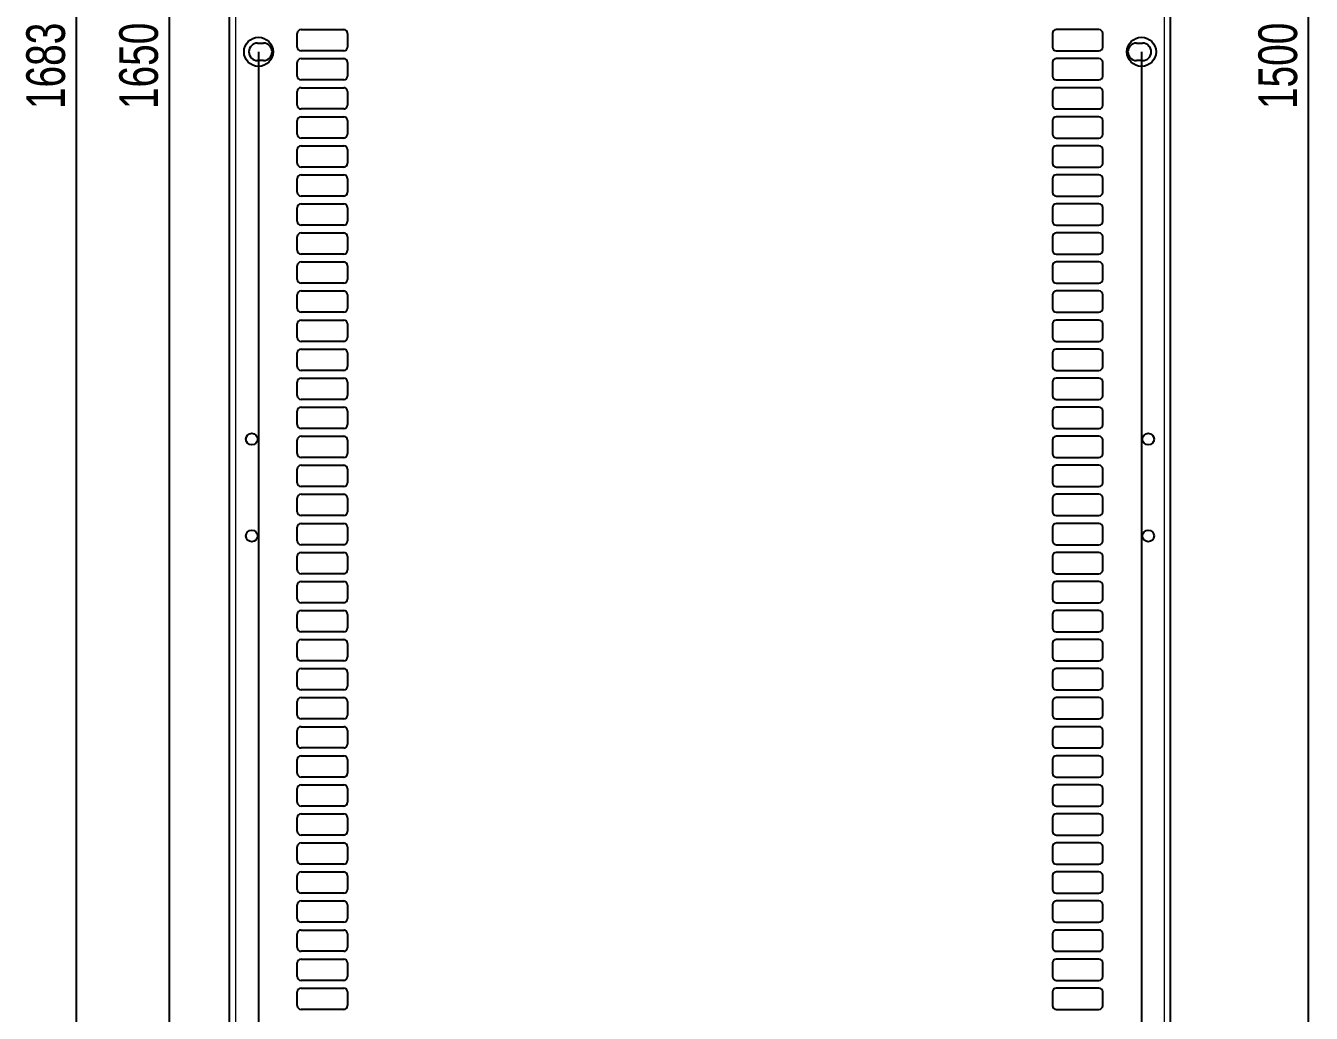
# Model space of a CAD drawing. Header units: millimetres. Extents: x -592 to 811, y -14 to 1990.
# Drawn here: x -592 to 72, y 496 to 1006 of the extents above; entities that cross this region are included whole.
import ezdxf

# ---------------------------------------------------------------- set-up
doc = ezdxf.new("R2010")
doc.units = ezdxf.units.MM
doc.layers.add('FORMAT', color=7, linetype='Continuous')
doc.styles.add('SLDTEXTSTYLE0', font='TXT', dxfattribs={"width": 0.75})
doc.dimstyles.new('SLDDIMSTYLE0', dxfattribs={"dimtxt": 20, "dimasz": 10, "dimexe": 0, "dimexo": 0.0625, "dimgap": 5, "dimtad": 2, "dimdec": 1, "dimrnd": 1e-09, "dimzin": 12, "dimdsep": 46, "dimtxsty": 'SLDTEXTSTYLE0', "dimsah": 1, "dimcen": 0.09, "dimadec": 0, "dimazin": 3, "dimtfac": 1, "dimtofl": 0, "dimtmove": 0, "dimatfit": 3, "dimfxl": 0, "dimfrac": 2, "dimtolj": 1, "dimtzin": 12, "dimarcsym": 0})

# ---------------------------------------------------------------- blocks, each defined once
blk = doc.blocks.new('_D')
at = {"layer": 'FORMAT'}
for p, q in [((-457.93, 1833.85), (-566.57, 1833.85)), ((-565.57, 1833.85), (-565.57, 150.83)), ((-457.93, 150.83), (-566.57, 150.83))]:
    blk.add_line(p, q, dxfattribs=at)
for points in [[(-565.57, 1833.85), (-567.11, 1823.85), (-564.04, 1823.85)], [(-565.57, 150.83), (-564.04, 160.83), (-567.11, 160.83)]]:
    blk.add_solid(points, dxfattribs=at)
at = {"layer": 'FORMAT', "insert": (-591.36, 962.78), "char_height": 20, "attachment_point": 1, "rotation": 90, "style": 'SLDTEXTSTYLE0'}
blk.add_mtext('1683', dxfattribs=at)
blk = doc.blocks.new('_D_2')
at = {"layer": 'FORMAT'}
for p, q in [((-11.91, 1742.34), (71.73, 1742.34)), ((70.73, 1742.34), (70.73, 242.34)), ((-11.91, 242.34), (71.73, 242.34))]:
    blk.add_line(p, q, dxfattribs=at)
for points in [[(70.73, 1742.34), (69.19, 1732.34), (72.26, 1732.34)], [(70.73, 242.34), (72.26, 252.34), (69.19, 252.34)]]:
    blk.add_solid(points, dxfattribs=at)
at = {"layer": 'FORMAT', "insert": (44.94, 962.78), "char_height": 20, "attachment_point": 1, "rotation": 90, "style": 'SLDTEXTSTYLE0'}
blk.add_mtext('1500', dxfattribs=at)
blk = doc.blocks.new('_D_4')
at = {"layer": 'FORMAT'}
for p, q in [((-471.42, 992.33), (-471.42, 92.84)), ((-15.42, 992.33), (-15.42, 92.84)), ((-471.42, 93.84), (-15.42, 93.84))]:
    blk.add_line(p, q, dxfattribs=at)
for points in [[(-471.42, 93.84), (-461.42, 92.3), (-461.42, 95.38)], [(-15.42, 93.84), (-25.42, 95.38), (-25.42, 92.3)]]:
    blk.add_solid(points, dxfattribs=at)
at = {"layer": 'FORMAT', "insert": (-265.59, 119.62), "char_height": 20, "attachment_point": 1, "style": 'SLDTEXTSTYLE0'}
blk.add_mtext('456', dxfattribs=at)
blk = doc.blocks.new('_D_5')
at = {"layer": 'FORMAT'}
for p, q in [((-471.43, 1817.34), (-518.57, 1817.34)), ((-517.57, 1817.34), (-517.57, 167.34)), ((-471.43, 167.34), (-518.57, 167.34))]:
    blk.add_line(p, q, dxfattribs=at)
for points in [[(-517.57, 1817.34), (-519.11, 1807.34), (-516.04, 1807.34)], [(-517.57, 167.34), (-516.04, 177.34), (-519.11, 177.34)]]:
    blk.add_solid(points, dxfattribs=at)
at = {"layer": 'FORMAT', "insert": (-543.36, 962.78), "char_height": 20, "attachment_point": 1, "rotation": 90, "style": 'SLDTEXTSTYLE0'}
blk.add_mtext('1650', dxfattribs=at)

msp = doc.modelspace()

# ---------------------------------------------------------------- linework, layer by layer
at = {"color": 7, "linetype": 'Continuous', "lineweight": 25}
for p, q in [((-486.42, 150.84), (-486.42, 1833.84)), ((-0.42, 150.84), (-0.42, 1833.84)), ((-449.42, 1003.84), (-427.42, 1003.84)), ((-37.42, 1003.84), (-59.42, 1003.84)), ((-471.92, 996.84), (-468.92, 996.84)), ((-451.42, 994.84), (-451.42, 1001.84)), ((-425.42, 1001.84), (-425.42, 994.84)), ((-61.42, 1001.84), (-61.42, 994.84)), ((-35.42, 994.84), (-35.42, 1001.84)), ((-17.92, 996.84), (-14.92, 996.84)), ((-427.42, 992.84), (-449.42, 992.84)), ((-59.42, 992.84), (-37.42, 992.84)), ((-468.92, 987.84), (-471.92, 987.84)), ((-451.42, 979.84), (-451.42, 986.84)), ((-449.42, 988.84), (-427.42, 988.84)), ((-425.42, 986.84), (-425.42, 979.84)), ((-61.42, 986.84), (-61.42, 979.84)), ((-37.42, 988.84), (-59.42, 988.84)), ((-35.42, 979.84), (-35.42, 986.84)), ((-14.92, 987.84), (-17.92, 987.84)), ((-427.42, 977.84), (-449.42, 977.84)), ((-59.42, 977.84), (-37.42, 977.84)), ((-451.42, 964.84), (-451.42, 971.84)), ((-449.42, 973.84), (-427.42, 973.84)), ((-425.42, 971.84), (-425.42, 964.84)), ((-61.42, 971.84), (-61.42, 964.84)), ((-37.42, 973.84), (-59.42, 973.84)), ((-35.42, 964.84), (-35.42, 971.84)), ((-427.42, 962.84), (-449.42, 962.84)), ((-59.42, 962.84), (-37.42, 962.84)), ((-451.42, 949.84), (-451.42, 956.84)), ((-449.42, 958.84), (-427.42, 958.84)), ((-425.42, 956.84), (-425.42, 949.84)), ((-61.42, 956.84), (-61.42, 949.84)), ((-37.42, 958.84), (-59.42, 958.84)), ((-35.42, 949.84), (-35.42, 956.84)), ((-427.42, 947.84), (-449.42, 947.84)), ((-449.42, 943.84), (-427.42, 943.84)), ((-59.42, 947.84), (-37.42, 947.84)), ((-37.42, 943.84), (-59.42, 943.84)), ((-451.42, 934.84), (-451.42, 941.84)), ((-425.42, 941.84), (-425.42, 934.84)), ((-61.42, 941.84), (-61.42, 934.84)), ((-35.42, 934.84), (-35.42, 941.84)), ((-427.42, 932.84), (-449.42, 932.84)), ((-59.42, 932.84), (-37.42, 932.84)), ((-451.42, 919.84), (-451.42, 926.84)), ((-449.42, 928.84), (-427.42, 928.84)), ((-425.42, 926.84), (-425.42, 919.84)), ((-61.42, 926.84), (-61.42, 919.84)), ((-37.42, 928.84), (-59.42, 928.84)), ((-35.42, 919.84), (-35.42, 926.84)), ((-427.42, 917.84), (-449.42, 917.84)), ((-59.42, 917.84), (-37.42, 917.84)), ((-451.42, 904.84), (-451.42, 911.84)), ((-449.42, 913.84), (-427.42, 913.84)), ((-425.42, 911.84), (-425.42, 904.84)), ((-61.42, 911.84), (-61.42, 904.84)), ((-37.42, 913.84), (-59.42, 913.84)), ((-35.42, 904.84), (-35.42, 911.84)), ((-451.42, 889.84), (-451.42, 896.84)), ((-427.42, 902.84), (-449.42, 902.84)), ((-449.42, 898.84), (-427.42, 898.84)), ((-425.42, 896.84), (-425.42, 889.84)), ((-61.42, 896.84), (-61.42, 889.84)), ((-59.42, 902.84), (-37.42, 902.84)), ((-37.42, 898.84), (-59.42, 898.84)), ((-35.42, 889.84), (-35.42, 896.84)), ((-427.42, 887.84), (-449.42, 887.84)), ((-449.42, 883.84), (-427.42, 883.84)), ((-59.42, 887.84), (-37.42, 887.84)), ((-37.42, 883.84), (-59.42, 883.84)), ((-451.42, 874.84), (-451.42, 881.84)), ((-425.42, 881.84), (-425.42, 874.84)), ((-61.42, 881.84), (-61.42, 874.84)), ((-35.42, 874.84), (-35.42, 881.84)), ((-427.42, 872.84), (-449.42, 872.84)), ((-59.42, 872.84), (-37.42, 872.84)), ((-451.42, 859.84), (-451.42, 866.84)), ((-449.42, 868.84), (-427.42, 868.84)), ((-425.42, 866.84), (-425.42, 859.84)), ((-61.42, 866.84), (-61.42, 859.84)), ((-37.42, 868.84), (-59.42, 868.84)), ((-35.42, 859.84), (-35.42, 866.84)), ((-427.42, 857.84), (-449.42, 857.84)), ((-59.42, 857.84), (-37.42, 857.84)), ((-451.42, 844.84), (-451.42, 851.84)), ((-449.42, 853.84), (-427.42, 853.84)), ((-425.42, 851.84), (-425.42, 844.84)), ((-61.42, 851.84), (-61.42, 844.84)), ((-37.42, 853.84), (-59.42, 853.84)), ((-35.42, 844.84), (-35.42, 851.84)), ((-451.42, 829.84), (-451.42, 836.84)), ((-427.42, 842.84), (-449.42, 842.84)), ((-449.42, 838.84), (-427.42, 838.84)), ((-425.42, 836.84), (-425.42, 829.84)), ((-61.42, 836.84), (-61.42, 829.84)), ((-59.42, 842.84), (-37.42, 842.84)), ((-37.42, 838.84), (-59.42, 838.84)), ((-35.42, 829.84), (-35.42, 836.84)), ((-427.42, 827.84), (-449.42, 827.84)), ((-449.42, 823.84), (-427.42, 823.84)), ((-59.42, 827.84), (-37.42, 827.84)), ((-37.42, 823.84), (-59.42, 823.84)), ((-451.42, 814.84), (-451.42, 821.84)), ((-425.42, 821.84), (-425.42, 814.84)), ((-61.42, 821.84), (-61.42, 814.84)), ((-35.42, 814.84), (-35.42, 821.84)), ((-427.42, 812.84), (-449.42, 812.84)), ((-59.42, 812.84), (-37.42, 812.84)), ((-451.42, 799.84), (-451.42, 806.84)), ((-449.42, 808.84), (-427.42, 808.84)), ((-425.42, 806.84), (-425.42, 799.84)), ((-61.42, 806.84), (-61.42, 799.84)), ((-37.42, 808.84), (-59.42, 808.84)), ((-35.42, 799.84), (-35.42, 806.84)), ((-427.42, 797.84), (-449.42, 797.84)), ((-59.42, 797.84), (-37.42, 797.84)), ((-451.42, 784.84), (-451.42, 791.84)), ((-449.42, 793.84), (-427.42, 793.84)), ((-425.42, 791.84), (-425.42, 784.84)), ((-61.42, 791.84), (-61.42, 784.84)), ((-37.42, 793.84), (-59.42, 793.84)), ((-35.42, 784.84), (-35.42, 791.84)), ((-451.42, 769.84), (-451.42, 776.84)), ((-427.42, 782.84), (-449.42, 782.84)), ((-449.42, 778.84), (-427.42, 778.84)), ((-425.42, 776.84), (-425.42, 769.84)), ((-61.42, 776.84), (-61.42, 769.84)), ((-59.42, 782.84), (-37.42, 782.84)), ((-37.42, 778.84), (-59.42, 778.84)), ((-35.42, 769.84), (-35.42, 776.84)), ((-427.42, 767.84), (-449.42, 767.84)), ((-449.42, 763.84), (-427.42, 763.84)), ((-59.42, 767.84), (-37.42, 767.84)), ((-37.42, 763.84), (-59.42, 763.84)), ((-451.42, 754.84), (-451.42, 761.84)), ((-425.42, 761.84), (-425.42, 754.84)), ((-61.42, 761.84), (-61.42, 754.84)), ((-35.42, 754.84), (-35.42, 761.84)), ((-427.42, 752.84), (-449.42, 752.84)), ((-59.42, 752.84), (-37.42, 752.84)), ((-451.42, 739.84), (-451.42, 746.84)), ((-449.42, 748.84), (-427.42, 748.84)), ((-425.42, 746.84), (-425.42, 739.84)), ((-61.42, 746.84), (-61.42, 739.84)), ((-37.42, 748.84), (-59.42, 748.84)), ((-35.42, 739.84), (-35.42, 746.84)), ((-427.42, 737.84), (-449.42, 737.84)), ((-59.42, 737.84), (-37.42, 737.84)), ((-451.42, 724.84), (-451.42, 731.84)), ((-449.42, 733.84), (-427.42, 733.84)), ((-425.42, 731.84), (-425.42, 724.84)), ((-61.42, 731.84), (-61.42, 724.84)), ((-37.42, 733.84), (-59.42, 733.84)), ((-35.42, 724.84), (-35.42, 731.84)), ((-427.42, 722.84), (-449.42, 722.84)), ((-449.42, 718.84), (-427.42, 718.84)), ((-59.42, 722.84), (-37.42, 722.84)), ((-37.42, 718.84), (-59.42, 718.84)), ((-451.42, 709.84), (-451.42, 716.84)), ((-425.42, 716.84), (-425.42, 709.84)), ((-61.42, 716.84), (-61.42, 709.84)), ((-35.42, 709.84), (-35.42, 716.84)), ((-427.42, 707.84), (-449.42, 707.84)), ((-449.42, 703.84), (-427.42, 703.84)), ((-59.42, 707.84), (-37.42, 707.84)), ((-37.42, 703.84), (-59.42, 703.84)), ((-451.42, 694.84), (-451.42, 701.84)), ((-425.42, 701.84), (-425.42, 694.84)), ((-61.42, 701.84), (-61.42, 694.84)), ((-35.42, 694.84), (-35.42, 701.84)), ((-427.42, 692.84), (-449.42, 692.84)), ((-59.42, 692.84), (-37.42, 692.84)), ((-451.42, 679.84), (-451.42, 686.84)), ((-449.42, 688.84), (-427.42, 688.84)), ((-425.42, 686.84), (-425.42, 679.84)), ((-61.42, 686.84), (-61.42, 679.84)), ((-37.42, 688.84), (-59.42, 688.84)), ((-35.42, 679.84), (-35.42, 686.84)), ((-427.42, 677.84), (-449.42, 677.84)), ((-59.42, 677.84), (-37.42, 677.84)), ((-451.42, 664.84), (-451.42, 671.84)), ((-449.42, 673.84), (-427.42, 673.84)), ((-425.42, 671.84), (-425.42, 664.84)), ((-61.42, 671.84), (-61.42, 664.84)), ((-37.42, 673.84), (-59.42, 673.84)), ((-35.42, 664.84), (-35.42, 671.84)), ((-427.42, 662.84), (-449.42, 662.84)), ((-449.42, 658.84), (-427.42, 658.84)), ((-59.42, 662.84), (-37.42, 662.84)), ((-37.42, 658.84), (-59.42, 658.84)), ((-451.42, 649.84), (-451.42, 656.84)), ((-425.42, 656.84), (-425.42, 649.84)), ((-61.42, 656.84), (-61.42, 649.84)), ((-35.42, 649.84), (-35.42, 656.84)), ((-427.42, 647.84), (-449.42, 647.84)), ((-59.42, 647.84), (-37.42, 647.84)), ((-451.42, 634.84), (-451.42, 641.84)), ((-449.42, 643.84), (-427.42, 643.84)), ((-425.42, 641.84), (-425.42, 634.84)), ((-61.42, 641.84), (-61.42, 634.84)), ((-37.42, 643.84), (-59.42, 643.84)), ((-35.42, 634.84), (-35.42, 641.84)), ((-427.42, 632.84), (-449.42, 632.84)), ((-59.42, 632.84), (-37.42, 632.84)), ((-451.42, 619.84), (-451.42, 626.84)), ((-449.42, 628.84), (-427.42, 628.84)), ((-425.42, 626.84), (-425.42, 619.84)), ((-61.42, 626.84), (-61.42, 619.84)), ((-37.42, 628.84), (-59.42, 628.84)), ((-35.42, 619.84), (-35.42, 626.84)), ((-427.42, 617.84), (-449.42, 617.84)), ((-59.42, 617.84), (-37.42, 617.84)), ((-451.42, 604.84), (-451.42, 611.84)), ((-449.42, 613.84), (-427.42, 613.84)), ((-425.42, 611.84), (-425.42, 604.84)), ((-61.42, 611.84), (-61.42, 604.84)), ((-37.42, 613.84), (-59.42, 613.84)), ((-35.42, 604.84), (-35.42, 611.84)), ((-427.42, 602.84), (-449.42, 602.84)), ((-449.42, 598.84), (-427.42, 598.84)), ((-59.42, 602.84), (-37.42, 602.84)), ((-37.42, 598.84), (-59.42, 598.84)), ((-451.42, 589.84), (-451.42, 596.84)), ((-425.42, 596.84), (-425.42, 589.84)), ((-61.42, 596.84), (-61.42, 589.84)), ((-35.42, 589.84), (-35.42, 596.84)), ((-427.42, 587.84), (-449.42, 587.84)), ((-59.42, 587.84), (-37.42, 587.84)), ((-451.42, 574.84), (-451.42, 581.84)), ((-449.42, 583.84), (-427.42, 583.84)), ((-425.42, 581.84), (-425.42, 574.84)), ((-61.42, 581.84), (-61.42, 574.84)), ((-37.42, 583.84), (-59.42, 583.84)), ((-35.42, 574.84), (-35.42, 581.84)), ((-427.42, 572.84), (-449.42, 572.84)), ((-59.42, 572.84), (-37.42, 572.84)), ((-451.42, 559.84), (-451.42, 566.84)), ((-449.42, 568.84), (-427.42, 568.84)), ((-425.42, 566.84), (-425.42, 559.84)), ((-61.42, 566.84), (-61.42, 559.84)), ((-37.42, 568.84), (-59.42, 568.84)), ((-35.42, 559.84), (-35.42, 566.84)), ((-427.42, 557.84), (-449.42, 557.84)), ((-59.42, 557.84), (-37.42, 557.84)), ((-451.42, 544.84), (-451.42, 551.84)), ((-449.42, 553.84), (-427.42, 553.84)), ((-425.42, 551.84), (-425.42, 544.84)), ((-61.42, 551.84), (-61.42, 544.84)), ((-37.42, 553.84), (-59.42, 553.84)), ((-35.42, 544.84), (-35.42, 551.84)), ((-427.42, 542.84), (-449.42, 542.84)), ((-449.42, 538.84), (-427.42, 538.84)), ((-59.42, 542.84), (-37.42, 542.84)), ((-37.42, 538.84), (-59.42, 538.84)), ((-451.42, 529.84), (-451.42, 536.84)), ((-425.42, 536.84), (-425.42, 529.84)), ((-61.42, 536.84), (-61.42, 529.84)), ((-35.42, 529.84), (-35.42, 536.84)), ((-427.42, 527.84), (-449.42, 527.84)), ((-59.42, 527.84), (-37.42, 527.84)), ((-451.42, 514.84), (-451.42, 521.84)), ((-449.42, 523.84), (-427.42, 523.84)), ((-425.42, 521.84), (-425.42, 514.84)), ((-61.42, 521.84), (-61.42, 514.84)), ((-37.42, 523.84), (-59.42, 523.84)), ((-35.42, 514.84), (-35.42, 521.84)), ((-427.42, 512.84), (-449.42, 512.84)), ((-59.42, 512.84), (-37.42, 512.84)), ((-451.42, 499.84), (-451.42, 506.84)), ((-449.42, 508.84), (-427.42, 508.84)), ((-425.42, 506.84), (-425.42, 499.84)), ((-61.42, 506.84), (-61.42, 499.84)), ((-37.42, 508.84), (-59.42, 508.84)), ((-35.42, 499.84), (-35.42, 506.84)), ((-427.42, 497.84), (-449.42, 497.84)), ((-59.42, 497.84), (-37.42, 497.84))]:
    msp.add_line(p, q, dxfattribs=at)
at = {"color": 8, "linetype": 'Continuous', "lineweight": 18}
for p, q in [((-483.32, 1833.84), (-483.32, 150.84)), ((-3.52, 150.84), (-3.52, 1833.84))]:
    msp.add_line(p, q, dxfattribs=at)
at = {"color": 7, "linetype": 'Continuous', "lineweight": 25}
for centre, radius in [((-471.42, 992.34), 7.5), ((-15.42, 992.34), 7.5), ((-474.92, 792.34), 3), ((-11.92, 792.34), 3), ((-474.92, 742.34), 3), ((-11.92, 742.34), 3)]:
    msp.add_circle(centre, radius, dxfattribs=at)
for centre, radius, start, end in [((-449.42, 1001.84), 2, 90, 180), ((-427.42, 1001.84), 2, 0, 90), ((-59.42, 1001.84), 2, 90, 180), ((-37.42, 1001.84), 2, 0, 90), ((-471.92, 992.34), 4.5, 90, 270), ((-468.92, 992.34), 4.5, 270, 90), ((-17.92, 992.34), 4.5, 90, 270), ((-14.92, 992.34), 4.5, 270, 90), ((-449.42, 994.84), 2, 180, 270), ((-427.42, 994.84), 2, 270, 0), ((-59.42, 994.84), 2, 180, 270), ((-37.42, 994.84), 2, 270, 0), ((-449.42, 986.84), 2, 90, 180), ((-427.42, 986.84), 2, 0, 90), ((-59.42, 986.84), 2, 90, 180), ((-37.42, 986.84), 2, 0, 90), ((-449.42, 979.84), 2, 180, 270), ((-427.42, 979.84), 2, 270, 0), ((-59.42, 979.84), 2, 180, 270), ((-37.42, 979.84), 2, 270, 0), ((-449.42, 971.84), 2, 90, 180), ((-427.42, 971.84), 2, 0, 90), ((-59.42, 971.84), 2, 90, 180), ((-37.42, 971.84), 2, 0, 90), ((-449.42, 964.84), 2, 180, 270), ((-427.42, 964.84), 2, 270, 0), ((-59.42, 964.84), 2, 180, 270), ((-37.42, 964.84), 2, 270, 0), ((-449.42, 956.84), 2, 90, 180), ((-427.42, 956.84), 2, 0, 90), ((-59.42, 956.84), 2, 90, 180), ((-37.42, 956.84), 2, 0, 90), ((-449.42, 949.84), 2, 180, 270), ((-427.42, 949.84), 2, 270, 0), ((-59.42, 949.84), 2, 180, 270), ((-37.42, 949.84), 2, 270, 0), ((-449.42, 941.84), 2, 90, 180), ((-427.42, 941.84), 2, 0, 90), ((-59.42, 941.84), 2, 90, 180), ((-37.42, 941.84), 2, 0, 90), ((-449.42, 934.84), 2, 180, 270), ((-427.42, 934.84), 2, 270, 0), ((-59.42, 934.84), 2, 180, 270), ((-37.42, 934.84), 2, 270, 0), ((-449.42, 926.84), 2, 90, 180), ((-427.42, 926.84), 2, 0, 90), ((-59.42, 926.84), 2, 90, 180), ((-37.42, 926.84), 2, 0, 90), ((-449.42, 919.84), 2, 180, 270), ((-427.42, 919.84), 2, 270, 0), ((-59.42, 919.84), 2, 180, 270), ((-37.42, 919.84), 2, 270, 0), ((-449.42, 911.84), 2, 90, 180), ((-427.42, 911.84), 2, 0, 90), ((-59.42, 911.84), 2, 90, 180), ((-37.42, 911.84), 2, 0, 90), ((-449.42, 904.84), 2, 180, 270), ((-427.42, 904.84), 2, 270, 0), ((-59.42, 904.84), 2, 180, 270), ((-37.42, 904.84), 2, 270, 0), ((-449.42, 896.84), 2, 90, 180), ((-427.42, 896.84), 2, 0, 90), ((-59.42, 896.84), 2, 90, 180), ((-37.42, 896.84), 2, 0, 90), ((-449.42, 889.84), 2, 180, 270), ((-427.42, 889.84), 2, 270, 0), ((-59.42, 889.84), 2, 180, 270), ((-37.42, 889.84), 2, 270, 0), ((-449.42, 881.84), 2, 90, 180), ((-427.42, 881.84), 2, 0, 90), ((-59.42, 881.84), 2, 90, 180), ((-37.42, 881.84), 2, 0, 90), ((-449.42, 874.84), 2, 180, 270), ((-427.42, 874.84), 2, 270, 0), ((-59.42, 874.84), 2, 180, 270), ((-37.42, 874.84), 2, 270, 0), ((-449.42, 866.84), 2, 90, 180), ((-427.42, 866.84), 2, 0, 90), ((-59.42, 866.84), 2, 90, 180), ((-37.42, 866.84), 2, 0, 90), ((-449.42, 859.84), 2, 180, 270), ((-427.42, 859.84), 2, 270, 0), ((-59.42, 859.84), 2, 180, 270), ((-37.42, 859.84), 2, 270, 0), ((-449.42, 851.84), 2, 90, 180), ((-427.42, 851.84), 2, 0, 90), ((-59.42, 851.84), 2, 90, 180), ((-37.42, 851.84), 2, 0, 90), ((-449.42, 844.84), 2, 180, 270), ((-427.42, 844.84), 2, 270, 0), ((-59.42, 844.84), 2, 180, 270), ((-37.42, 844.84), 2, 270, 0), ((-449.42, 836.84), 2, 90, 180), ((-427.42, 836.84), 2, 0, 90), ((-59.42, 836.84), 2, 90, 180), ((-37.42, 836.84), 2, 0, 90), ((-449.42, 829.84), 2, 180, 270), ((-449.42, 821.84), 2, 90, 180), ((-427.42, 829.84), 2, 270, 0), ((-427.42, 821.84), 2, 0, 90), ((-59.42, 829.84), 2, 180, 270), ((-59.42, 821.84), 2, 90, 180), ((-37.42, 829.84), 2, 270, 0), ((-37.42, 821.84), 2, 0, 90), ((-449.42, 814.84), 2, 180, 270), ((-427.42, 814.84), 2, 270, 0), ((-59.42, 814.84), 2, 180, 270), ((-37.42, 814.84), 2, 270, 0), ((-449.42, 806.84), 2, 90, 180), ((-427.42, 806.84), 2, 0, 90), ((-59.42, 806.84), 2, 90, 180), ((-37.42, 806.84), 2, 0, 90), ((-449.42, 799.84), 2, 180, 270), ((-427.42, 799.84), 2, 270, 0), ((-59.42, 799.84), 2, 180, 270), ((-37.42, 799.84), 2, 270, 0), ((-449.42, 791.84), 2, 90, 180), ((-427.42, 791.84), 2, 0, 90), ((-59.42, 791.84), 2, 90, 180), ((-37.42, 791.84), 2, 0, 90), ((-449.42, 784.84), 2, 180, 270), ((-427.42, 784.84), 2, 270, 0), ((-59.42, 784.84), 2, 180, 270), ((-37.42, 784.84), 2, 270, 0), ((-449.42, 776.84), 2, 90, 180), ((-427.42, 776.84), 2, 0, 90), ((-59.42, 776.84), 2, 90, 180), ((-37.42, 776.84), 2, 0, 90), ((-449.42, 769.84), 2, 180, 270), ((-449.42, 761.84), 2, 90, 180), ((-427.42, 769.84), 2, 270, 0), ((-427.42, 761.84), 2, 0, 90), ((-59.42, 769.84), 2, 180, 270), ((-59.42, 761.84), 2, 90, 180), ((-37.42, 769.84), 2, 270, 0), ((-37.42, 761.84), 2, 0, 90), ((-449.42, 754.84), 2, 180, 270), ((-427.42, 754.84), 2, 270, 0), ((-59.42, 754.84), 2, 180, 270), ((-37.42, 754.84), 2, 270, 0), ((-449.42, 746.84), 2, 90, 180), ((-427.42, 746.84), 2, 0, 90), ((-59.42, 746.84), 2, 90, 180), ((-37.42, 746.84), 2, 0, 90), ((-449.42, 739.84), 2, 180, 270), ((-427.42, 739.84), 2, 270, 0), ((-59.42, 739.84), 2, 180, 270), ((-37.42, 739.84), 2, 270, 0), ((-449.42, 731.84), 2, 90, 180), ((-427.42, 731.84), 2, 0, 90), ((-59.42, 731.84), 2, 90, 180), ((-37.42, 731.84), 2, 0, 90), ((-449.42, 724.84), 2, 180, 270), ((-427.42, 724.84), 2, 270, 0), ((-59.42, 724.84), 2, 180, 270), ((-37.42, 724.84), 2, 270, 0), ((-449.42, 716.84), 2, 90, 180), ((-427.42, 716.84), 2, 0, 90), ((-59.42, 716.84), 2, 90, 180), ((-37.42, 716.84), 2, 0, 90), ((-449.42, 709.84), 2, 180, 270), ((-449.42, 701.84), 2, 90, 180), ((-427.42, 709.84), 2, 270, 0), ((-427.42, 701.84), 2, 0, 90), ((-59.42, 709.84), 2, 180, 270), ((-59.42, 701.84), 2, 90, 180), ((-37.42, 709.84), 2, 270, 0), ((-37.42, 701.84), 2, 0, 90), ((-449.42, 694.84), 2, 180, 270), ((-427.42, 694.84), 2, 270, 0), ((-59.42, 694.84), 2, 180, 270), ((-37.42, 694.84), 2, 270, 0), ((-449.42, 686.84), 2, 90, 180), ((-427.42, 686.84), 2, 0, 90), ((-59.42, 686.84), 2, 90, 180), ((-37.42, 686.84), 2, 0, 90), ((-449.42, 679.84), 2, 180, 270), ((-427.42, 679.84), 2, 270, 0), ((-59.42, 679.84), 2, 180, 270), ((-37.42, 679.84), 2, 270, 0), ((-449.42, 671.84), 2, 90, 180), ((-427.42, 671.84), 2, 0, 90), ((-59.42, 671.84), 2, 90, 180), ((-37.42, 671.84), 2, 0, 90), ((-449.42, 664.84), 2, 180, 270), ((-427.42, 664.84), 2, 270, 0), ((-59.42, 664.84), 2, 180, 270), ((-37.42, 664.84), 2, 270, 0), ((-449.42, 656.84), 2, 90, 180), ((-427.42, 656.84), 2, 0, 90), ((-59.42, 656.84), 2, 90, 180), ((-37.42, 656.84), 2, 0, 90), ((-449.42, 649.84), 2, 180, 270), ((-427.42, 649.84), 2, 270, 0), ((-59.42, 649.84), 2, 180, 270), ((-37.42, 649.84), 2, 270, 0), ((-449.42, 641.84), 2, 90, 180), ((-427.42, 641.84), 2, 0, 90), ((-59.42, 641.84), 2, 90, 180), ((-37.42, 641.84), 2, 0, 90), ((-449.42, 634.84), 2, 180, 270), ((-427.42, 634.84), 2, 270, 0), ((-59.42, 634.84), 2, 180, 270), ((-37.42, 634.84), 2, 270, 0), ((-449.42, 626.84), 2, 90, 180), ((-427.42, 626.84), 2, 0, 90), ((-59.42, 626.84), 2, 90, 180), ((-37.42, 626.84), 2, 0, 90), ((-449.42, 619.84), 2, 180, 270), ((-427.42, 619.84), 2, 270, 0), ((-59.42, 619.84), 2, 180, 270), ((-37.42, 619.84), 2, 270, 0), ((-449.42, 611.84), 2, 90, 180), ((-427.42, 611.84), 2, 0, 90), ((-59.42, 611.84), 2, 90, 180), ((-37.42, 611.84), 2, 0, 90), ((-449.42, 604.84), 2, 180, 270), ((-427.42, 604.84), 2, 270, 0), ((-59.42, 604.84), 2, 180, 270), ((-37.42, 604.84), 2, 270, 0), ((-449.42, 596.84), 2, 90, 180), ((-427.42, 596.84), 2, 0, 90), ((-59.42, 596.84), 2, 90, 180), ((-37.42, 596.84), 2, 0, 90), ((-449.42, 589.84), 2, 180, 270), ((-427.42, 589.84), 2, 270, 0), ((-59.42, 589.84), 2, 180, 270), ((-37.42, 589.84), 2, 270, 0), ((-449.42, 581.84), 2, 90, 180), ((-427.42, 581.84), 2, 0, 90), ((-59.42, 581.84), 2, 90, 180), ((-37.42, 581.84), 2, 0, 90), ((-449.42, 574.84), 2, 180, 270), ((-427.42, 574.84), 2, 270, 0), ((-59.42, 574.84), 2, 180, 270), ((-37.42, 574.84), 2, 270, 0), ((-449.42, 566.84), 2, 90, 180), ((-427.42, 566.84), 2, 0, 90), ((-59.42, 566.84), 2, 90, 180), ((-37.42, 566.84), 2, 0, 90), ((-449.42, 559.84), 2, 180, 270), ((-427.42, 559.84), 2, 270, 0), ((-59.42, 559.84), 2, 180, 270), ((-37.42, 559.84), 2, 270, 0), ((-449.42, 551.84), 2, 90, 180), ((-427.42, 551.84), 2, 0, 90), ((-59.42, 551.84), 2, 90, 180), ((-37.42, 551.84), 2, 0, 90), ((-449.42, 544.84), 2, 180, 270), ((-427.42, 544.84), 2, 270, 0), ((-59.42, 544.84), 2, 180, 270), ((-37.42, 544.84), 2, 270, 0), ((-449.42, 536.84), 2, 90, 180), ((-427.42, 536.84), 2, 0, 90), ((-59.42, 536.84), 2, 90, 180), ((-37.42, 536.84), 2, 0, 90), ((-449.42, 529.84), 2, 180, 270), ((-427.42, 529.84), 2, 270, 0), ((-59.42, 529.84), 2, 180, 270), ((-37.42, 529.84), 2, 270, 0), ((-449.42, 521.84), 2, 90, 180), ((-427.42, 521.84), 2, 0, 90), ((-59.42, 521.84), 2, 90, 180), ((-37.42, 521.84), 2, 0, 90), ((-449.42, 514.84), 2, 180, 270), ((-427.42, 514.84), 2, 270, 0), ((-59.42, 514.84), 2, 180, 270), ((-37.42, 514.84), 2, 270, 0), ((-449.42, 506.84), 2, 90, 180), ((-427.42, 506.84), 2, 0, 90), ((-59.42, 506.84), 2, 90, 180), ((-37.42, 506.84), 2, 0, 90), ((-449.42, 499.84), 2, 180, 270), ((-427.42, 499.84), 2, 270, 0), ((-59.42, 499.84), 2, 180, 270), ((-37.42, 499.84), 2, 270, 0)]:
    msp.add_arc(centre, radius, start, end, dxfattribs=at)

# ---------------------------------------------------------------- dimensions: what is measured, and where the dimension line sits
at = {"layer": 'FORMAT'}
for base, p1, p2, angle, picture, middle in [((-565.57, 150.83), (-457.92, 1833.85), (-457.92, 150.83), 90, '_D', (-565.57, 992.34)), ((-517.57, 167.34), (-471.42, 1817.34), (-471.42, 167.34), 90, '_D_5', (-517.57, 992.34)), ((70.73, 242.34), (-11.92, 1742.34), (-11.92, 242.34), 90, '_D_2', (70.73, 992.34)), ((-15.42, 93.84), (-471.42, 992.34), (-15.42, 992.34), 0, '_D_4', (-243.42, 93.84))]:
    dim = msp.add_linear_dim(base=base, p1=p1, p2=p2, angle=angle, dimstyle='SLDDIMSTYLE0', dxfattribs=at)
    dim.commit()
    dim.dimension.update_dxf_attribs({"geometry": picture, "text_midpoint": middle, "dimtype": 160})

doc.saveas('drawing.dxf')
